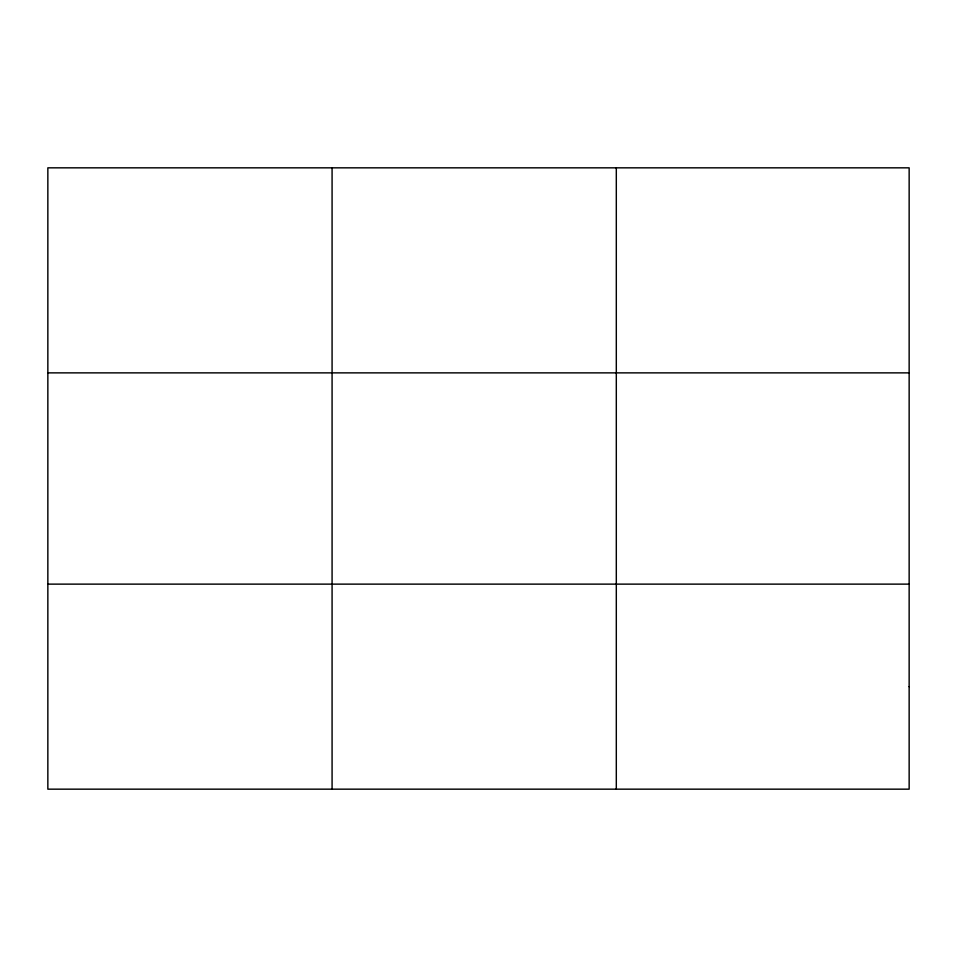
<?xml version="1.0" encoding="UTF-8"?>
<svg xmlns="http://www.w3.org/2000/svg" width="957" height="957" viewBox="0 0 957 957"><rect width="100%" height="100%" fill="white"/><g stroke="black" fill="none" stroke-linecap="round" stroke-linejoin="round"><path stroke-width="1.44" d="M332.079 789.166L332.079 167.834M616.308 789.166L616.308 167.834M47.85 372.871L909.15 372.871M47.85 584.129L909.15 584.129M909.15 686.648L909.15 789.166L47.85 789.166L47.85 167.834L909.15 167.834L909.15 686.648"/></g></svg>
